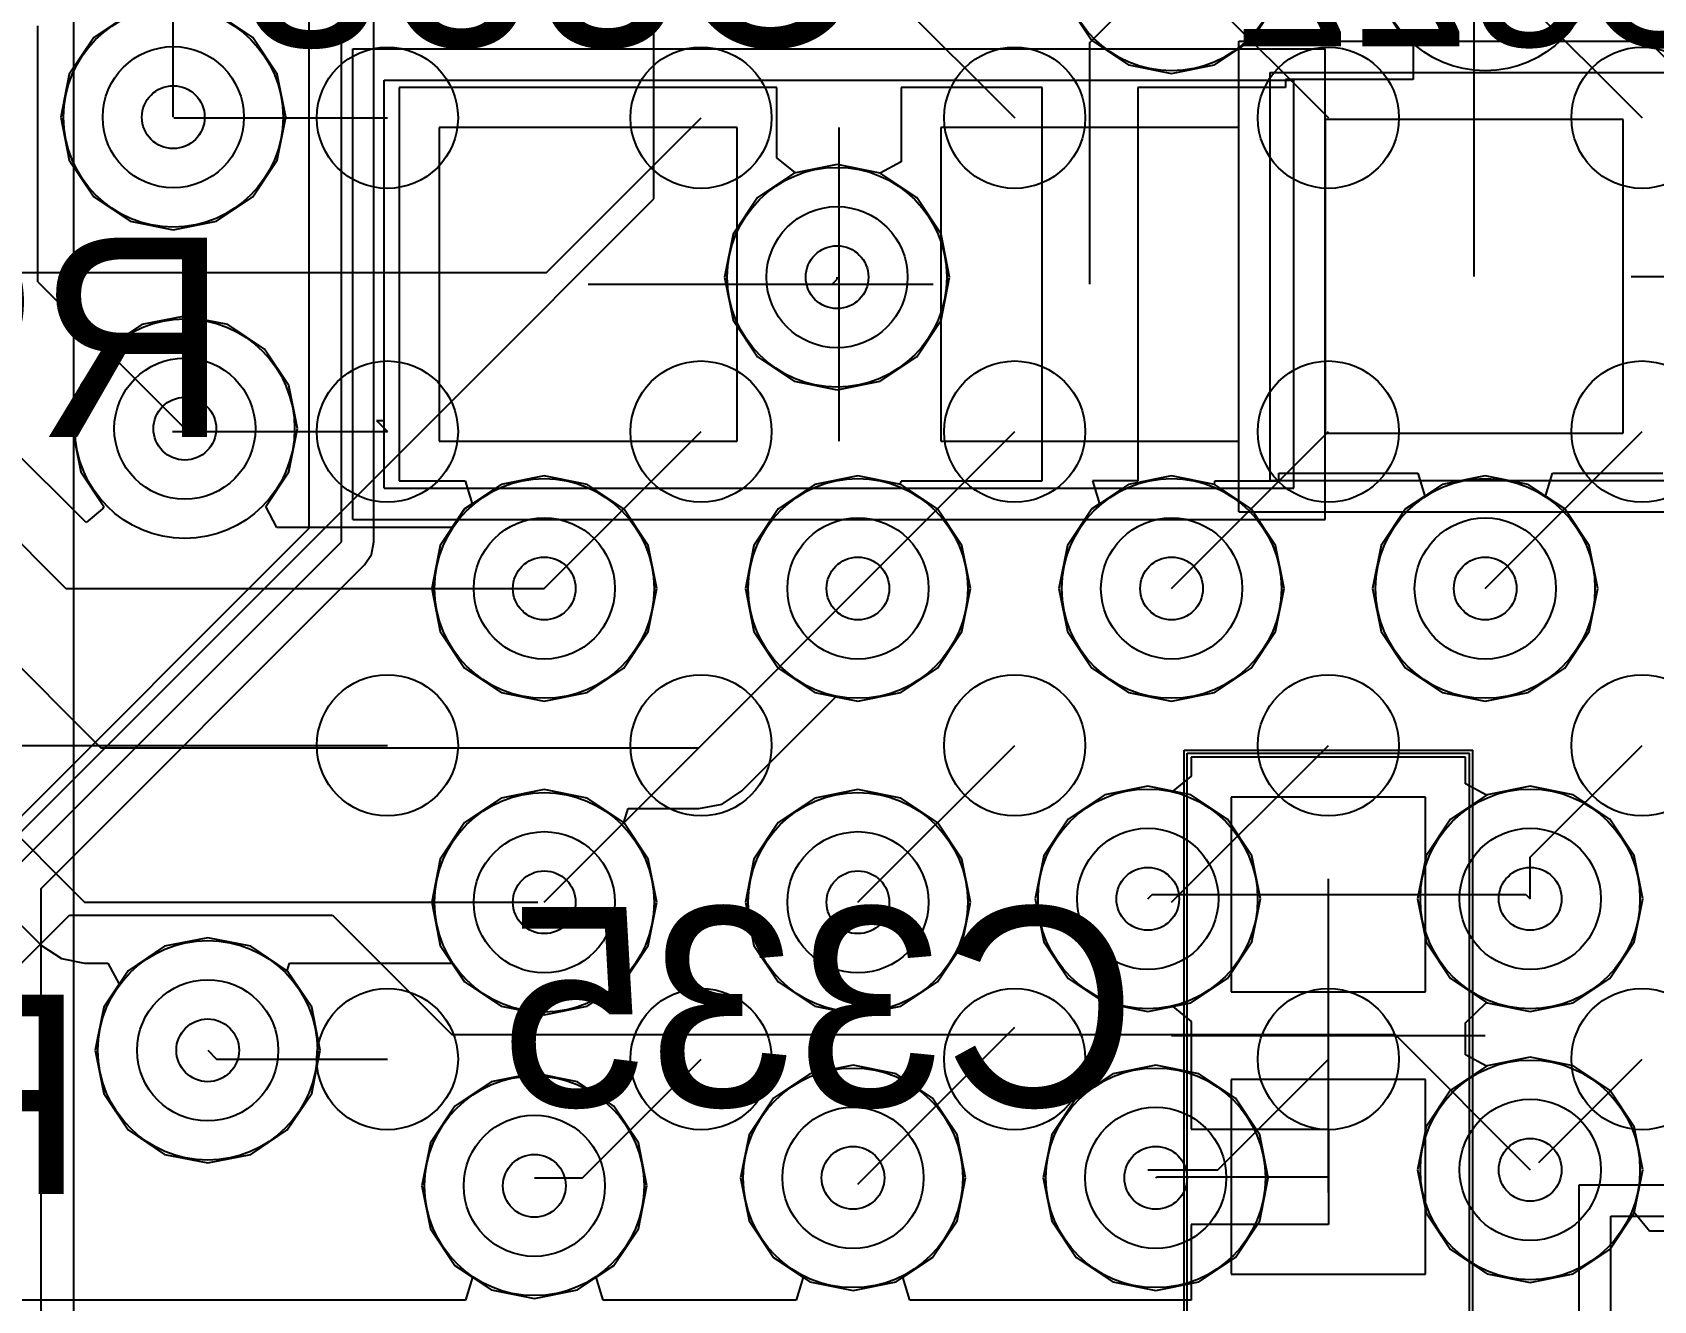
# Model space of a CAD drawing. Extents: x 28 to 300, y 18 to 330.
# Drawn here: x 161.84 to 167.01, y 109.15 to 113.2 of the extents above; entities that cross this region are included whole.
import ezdxf

# ---------------------------------------------------------------- set-up
doc = ezdxf.new("R2010")
doc.units = 0
for name, color, linetype in [('BOTTOMLAYER', 5, 'CONTINUOUS'), ('BOTTOMOVERLAY', 54, 'CONTINUOUS'), ('BOTTOMPASTE', 16, 'CONTINUOUS'), ('BOTTOMSOLDER', 6, 'CONTINUOUS'), ('DRILLDRAWING', 1, 'CONTINUOUS'), ('INTERNALPLANE1', 76, 'CONTINUOUS'), ('INTERNALPLANE6', 136, 'CONTINUOUS'), ('MECHANICAL14', 56, 'CONTINUOUS'), ('MECHANICAL16', 56, 'CONTINUOUS'), ('MIDLAYER1', 16, 'CONTINUOUS'), ('MIDLAYER3', 90, 'CONTINUOUS'), ('MULTILAYER', 9, 'CONTINUOUS'), ('TOPLAYER', 1, 'CONTINUOUS'), ('TOPOVERLAY', 2, 'CONTINUOUS'), ('TOPPASTE', 8, 'CONTINUOUS'), ('TOPSOLDER', 216, 'CONTINUOUS'), ('VIAHOLELAYER', 16, 'CONTINUOUS')]:
    doc.layers.add(name, color=color, linetype=linetype)

msp = doc.modelspace()

# ---------------------------------------------------------------- linework, layer by layer
at = {"layer": 'BOTTOMLAYER'}
for p, q in [((165.2116, 113.164), (165.4718, 113.4242)), ((166.4366, 112.4188), (166.4366, 113.389)), ((162.1516, 113.2577), (162.0352, 113.1799)), ((162.5428, 113.1799), (162.4263, 113.2577)), ((166.1402, 113.2869), (166.218, 113.1704)), ((166.8655, 113.2951), (167.2335, 112.9272)), ((162.0352, 113.1799), (161.9574, 113.0635)), ((162.6206, 113.0635), (162.5428, 113.1799)), ((165.2116, 112.3938), (165.2116, 113.164)), ((166.218, 113.1704), (166.2424, 113.1542)), ((166.2424, 113.1542), (166.2424, 113.0458)), ((161.9574, 113.0635), (161.9301, 112.9261)), ((162.6479, 112.9261), (162.6206, 113.0635)), ((166.2424, 113.0458), (165.8346, 113.0458)), ((165.8346, 113.0458), (165.8346, 113.0208)), ((164.2136, 113.0208), (163.0096, 113.0208)), ((163.0096, 113.0208), (163.0096, 111.7668)), ((164.2136, 112.797), (164.2136, 113.0208)), ((165.0592, 113.0208), (164.6096, 113.0208)), ((164.6096, 113.0208), (164.6096, 112.7835)), ((165.0592, 112.3935), (165.0592, 113.0208)), ((165.8136, 113.0208), (165.364, 113.0208)), ((165.364, 113.0208), (165.364, 112.3935)), ((165.8346, 113.0208), (165.8136, 113.0208)), ((165.8136, 113.0208), (165.8136, 113.0208)), ((161.9301, 112.9261), (161.9574, 112.7888)), ((162.6206, 112.7888), (162.6479, 112.9261)), ((163.1366, 112.8938), (163.1366, 111.8938)), ((164.0866, 112.8938), (163.1366, 112.8938)), ((164.0866, 111.8938), (164.0866, 112.8938)), ((164.7366, 112.8938), (164.7366, 111.8938)), ((165.6866, 112.8938), (164.7366, 112.8938)), ((165.6866, 111.8938), (165.6866, 112.8938)), ((166.9116, 112.9188), (165.9616, 112.9188)), ((165.9616, 112.9188), (165.9616, 111.9188)), ((166.9116, 111.9188), (166.9116, 112.9188)), ((161.9574, 112.7888), (162.0352, 112.6723)), ((162.5428, 112.6723), (162.6206, 112.7888)), ((164.2725, 112.7487), (164.2136, 112.797)), ((164.6096, 112.7835), (164.5427, 112.7478)), ((164.4054, 112.7751), (164.2725, 112.7487)), ((164.5427, 112.7478), (164.4054, 112.7751)), ((162.0352, 112.6723), (162.1516, 112.5945)), ((162.4263, 112.5945), (162.5428, 112.6723)), ((162.1516, 112.5945), (162.289, 112.5672)), ((162.289, 112.5672), (162.4263, 112.5945)), ((163.6116, 112.3938), (164.3892, 112.3938)), ((164.3892, 112.3938), (164.4054, 112.41)), ((164.4054, 112.41), (164.4054, 112.4162)), ((165.0592, 111.7668), (165.0592, 112.3935)), ((165.364, 112.3935), (165.364, 111.7668)), ((162.1885, 112.2651), (162.072, 112.1873)), ((162.3258, 112.2924), (162.1885, 112.2651)), ((162.4632, 112.2651), (162.3258, 112.2924)), ((162.5796, 112.1873), (162.4632, 112.2651)), ((162.072, 112.1873), (161.9942, 112.0708)), ((162.6574, 112.0708), (162.5796, 112.1873)), ((161.9942, 112.0708), (161.9669, 111.9335)), ((162.6847, 111.9335), (162.6574, 112.0708)), ((161.416, 111.9548), (161.9466, 111.4242)), ((161.9669, 111.9335), (161.9942, 111.7961)), ((162.6574, 111.7961), (162.6847, 111.9335)), ((165.9616, 111.9188), (166.9116, 111.9188)), ((162.0111, 111.6344), (161.7609, 111.8846)), ((163.1366, 111.8938), (164.0866, 111.8938)), ((164.7366, 111.8938), (165.6866, 111.8938)), ((161.9942, 111.7961), (162.0681, 111.6856)), ((162.5836, 111.6856), (162.6574, 111.7961)), ((163.0096, 111.7668), (163.2197, 111.7668)), ((163.2197, 111.7668), (163.2418, 111.6939)), ((164.6078, 111.7578), (164.6096, 111.7668)), ((164.6091, 111.7558), (164.6078, 111.7578)), ((164.7256, 111.678), (164.6091, 111.7558)), ((164.6091, 111.7558), (164.6091, 111.7558)), ((164.6096, 111.7668), (164.6096, 111.7668)), ((164.6096, 111.7668), (164.6096, 111.7668)), ((164.6096, 111.7668), (165.0592, 111.7668)), ((165.364, 111.7668), (165.2197, 111.7668)), ((165.2197, 111.7668), (165.2418, 111.6939)), ((165.6091, 111.7558), (165.6102, 111.7668)), ((165.7256, 111.678), (165.6091, 111.7558)), ((165.6091, 111.7558), (165.6091, 111.7558)), ((165.6091, 111.7558), (165.6091, 111.7558)), ((165.6091, 111.7558), (165.6091, 111.7558)), ((165.6102, 111.7668), (165.8136, 111.7668)), ((165.8136, 111.7668), (165.8136, 111.7918)), ((165.8136, 111.7918), (165.8346, 111.7918)), ((165.8346, 111.7918), (165.8346, 111.7918)), ((165.8346, 111.7918), (166.2571, 111.7918)), ((166.2571, 111.7918), (166.2792, 111.7189)), ((166.6644, 111.7189), (166.6865, 111.7918)), ((166.6865, 111.7918), (167.0386, 111.7918)), ((166.2792, 111.7189), (166.218, 111.678)), ((166.7256, 111.678), (166.6644, 111.7189)), ((162.0637, 111.6775), (162.0111, 111.6344)), ((162.0681, 111.6856), (162.0637, 111.6775)), ((162.6195, 111.6184), (162.5836, 111.6856)), ((163.218, 111.678), (163.1782, 111.6184)), ((163.2418, 111.6939), (163.218, 111.678)), ((164.8034, 111.5615), (164.7256, 111.678)), ((165.218, 111.678), (165.1402, 111.5615)), ((165.2418, 111.6939), (165.218, 111.678)), ((165.8034, 111.5615), (165.7256, 111.678)), ((166.218, 111.678), (166.1402, 111.5615)), ((166.8034, 111.5615), (166.7256, 111.678)), ((163.1782, 111.6184), (162.6195, 111.6184)), ((164.8307, 111.4242), (164.8034, 111.5615)), ((165.1402, 111.5615), (165.1129, 111.4242)), ((165.8307, 111.4242), (165.8034, 111.5615)), ((166.1402, 111.5615), (166.1129, 111.4242)), ((166.8307, 111.4242), (166.8034, 111.5615)), ((161.48, 111.4948), (162.0581, 110.9167)), ((161.9466, 111.4242), (163.4718, 111.4242)), ((163.9643, 110.9167), (164.4718, 111.4242)), ((164.8034, 111.2869), (164.8307, 111.4242)), ((165.1129, 111.4242), (165.1402, 111.2869)), ((165.8034, 111.2869), (165.8307, 111.4242)), ((166.1129, 111.4242), (166.1402, 111.2869)), ((166.8034, 111.2869), (166.8307, 111.4242)), ((164.7256, 111.1704), (164.8034, 111.2869)), ((165.1402, 111.2869), (165.218, 111.1704)), ((165.7256, 111.1704), (165.8034, 111.2869)), ((166.1402, 111.2869), (166.218, 111.1704)), ((166.7256, 111.1704), (166.8034, 111.2869)), ((164.6091, 111.0926), (164.7256, 111.1704)), ((165.218, 111.1704), (165.3345, 111.0926)), ((165.6091, 111.0926), (165.7256, 111.1704)), ((166.218, 111.1704), (166.3345, 111.0926)), ((166.6091, 111.0926), (166.7256, 111.1704)), ((161.3118, 111.1188), (162.0064, 110.4242)), ((164.1017, 110.7794), (164.4016, 111.0793)), ((164.4016, 111.0793), (164.4718, 111.0653)), ((164.4718, 111.0653), (164.6091, 111.0926)), ((165.3345, 111.0926), (165.4718, 111.0653)), ((165.4718, 111.0653), (165.6091, 111.0926)), ((166.3345, 111.0926), (166.4718, 111.0653)), ((166.4718, 111.0653), (166.6091, 111.0926)), ((162.0581, 110.9167), (163.9643, 110.9167)), ((166.4088, 110.8862), (165.5348, 110.8862)), ((165.5348, 110.8862), (165.5348, 110.8263)), ((166.4088, 110.8013), (166.4088, 110.8862)), ((165.5348, 110.8263), (165.4759, 110.778)), ((164.0386, 110.7373), (164.1017, 110.7794)), ((164.4718, 110.7831), (164.3345, 110.7558)), ((164.6091, 110.7558), (164.4718, 110.7831)), ((165.2587, 110.7666), (165.1422, 110.6888)), ((165.396, 110.7939), (165.2587, 110.7666)), ((165.4759, 110.778), (165.396, 110.7939)), ((166.476, 110.7653), (166.4088, 110.8013)), ((166.4779, 110.7666), (166.476, 110.7653)), ((166.6152, 110.7939), (166.4779, 110.7666)), ((166.7525, 110.7666), (166.6152, 110.7939)), ((166.869, 110.6888), (166.7525, 110.7666)), ((163.7256, 110.678), (163.7391, 110.7225)), ((163.7391, 110.7225), (163.9643, 110.7225)), ((163.9643, 110.7225), (164.0386, 110.7373)), ((164.3345, 110.7558), (164.218, 110.678)), ((164.7256, 110.678), (164.6091, 110.7558)), ((166.2818, 110.7592), (165.6618, 110.7592)), ((165.6618, 110.7592), (165.6618, 110.1392)), ((166.2818, 110.1392), (166.2818, 110.7592)), ((163.8034, 110.5615), (163.7256, 110.678)), ((164.218, 110.678), (164.1402, 110.5615)), ((164.8034, 110.5615), (164.7256, 110.678)), ((165.1422, 110.6888), (165.0644, 110.5723)), ((166.9468, 110.5723), (166.869, 110.6888)), ((163.8307, 110.4242), (163.8034, 110.5615)), ((164.1402, 110.5615), (164.1129, 110.4242)), ((164.8307, 110.4242), (164.8034, 110.5615)), ((165.0644, 110.5723), (165.0371, 110.435)), ((166.9741, 110.435), (166.9468, 110.5723)), ((161.6818, 110.4742), (161.8691, 110.2869)), ((162.0064, 110.4242), (163.451, 110.4242)), ((163.8034, 110.2869), (163.8307, 110.4242)), ((164.1129, 110.4242), (164.1402, 110.2869)), ((164.8034, 110.2869), (164.8307, 110.4242)), ((165.0371, 110.435), (165.0644, 110.2977)), ((165.396, 110.435), (165.4102, 110.4492)), ((165.4102, 110.4492), (165.9718, 110.4492)), ((165.9718, 110.4492), (166.601, 110.4492)), ((166.601, 110.4492), (166.6152, 110.435)), ((166.9468, 110.2977), (166.9741, 110.435)), ((161.8691, 110.2869), (161.9321, 110.2448)), ((163.7256, 110.1704), (163.8034, 110.2869)), ((164.1402, 110.2869), (164.218, 110.1704)), ((164.7256, 110.1704), (164.8034, 110.2869)), ((165.0644, 110.2977), (165.1422, 110.1812)), ((166.869, 110.1812), (166.9468, 110.2977)), ((161.9321, 110.2448), (162.0064, 110.23)), ((162.0064, 110.23), (162.0801, 110.23)), ((162.0801, 110.23), (162.116, 110.1628)), ((162.6526, 110.2062), (162.6598, 110.23)), ((162.7304, 110.0897), (162.6526, 110.2062)), ((162.6598, 110.23), (163.1782, 110.23)), ((163.1782, 110.23), (163.218, 110.1704)), ((162.116, 110.1628), (162.0672, 110.0897)), ((163.218, 110.1704), (163.3345, 110.0926)), ((163.6091, 110.0926), (163.7256, 110.1704)), ((164.218, 110.1704), (164.3345, 110.0926)), ((164.6091, 110.0926), (164.7256, 110.1704)), ((165.1422, 110.1812), (165.2587, 110.1034)), ((166.7525, 110.1034), (166.869, 110.1812)), ((163.3345, 110.0926), (163.4718, 110.0653)), ((163.4718, 110.0653), (163.6091, 110.0926)), ((164.3345, 110.0926), (164.4718, 110.0653)), ((164.4718, 110.0653), (164.6091, 110.0926)), ((165.2587, 110.1034), (165.396, 110.0761)), ((165.396, 110.0761), (165.4759, 110.092)), ((165.4759, 110.092), (165.5348, 110.0437)), ((165.6618, 110.1392), (166.2818, 110.1392)), ((166.4088, 110.0401), (166.476, 110.1047)), ((166.476, 110.1047), (166.476, 110.1047)), ((166.476, 110.1047), (166.4779, 110.1034)), ((166.4779, 110.1034), (166.6152, 110.0761)), ((166.6152, 110.0761), (166.7525, 110.1034)), ((162.0672, 110.0897), (162.0399, 109.9524)), ((162.7577, 109.9524), (162.7304, 110.0897)), ((165.5348, 110.0437), (165.5348, 110.0401)), ((165.5348, 110.0401), (165.5348, 110.0401)), ((165.5348, 110.0401), (165.5348, 110.0401)), ((165.5348, 110.0401), (165.5348, 110.0122)), ((165.5348, 110.0122), (165.5348, 109.9862)), ((166.4088, 110.0122), (166.4088, 110.0401)), ((166.4088, 109.9992), (166.4088, 110.0122)), ((166.4088, 109.9893), (166.4088, 109.9992)), ((166.4088, 109.9862), (166.4088, 109.9893)), ((162.0399, 109.9524), (162.0672, 109.8151)), ((162.7304, 109.8151), (162.7577, 109.9524)), ((165.5348, 109.9862), (165.5348, 109.9862)), ((165.5348, 109.9862), (165.5348, 109.9862)), ((165.5348, 109.9862), (165.5348, 109.9862)), ((165.5348, 109.9862), (165.5348, 109.7016)), ((166.4088, 109.9583), (166.4088, 109.9862)), ((166.4088, 109.9377), (166.4088, 109.9583)), ((166.4088, 109.9583), (166.4088, 109.9583)), ((166.4088, 109.9583), (166.4088, 109.9583)), ((166.476, 109.9017), (166.4088, 109.9377)), ((164.4562, 109.9049), (164.3189, 109.8776)), ((164.5935, 109.8776), (164.4562, 109.9049)), ((166.4779, 109.903), (166.476, 109.9017)), ((166.6152, 109.9303), (166.4779, 109.903)), ((166.7525, 109.903), (166.6152, 109.9303)), ((166.869, 109.8252), (166.7525, 109.903)), ((163.3029, 109.8522), (163.1864, 109.7744)), ((163.4402, 109.8795), (163.3029, 109.8522)), ((163.5775, 109.8522), (163.4402, 109.8795)), ((163.694, 109.7744), (163.5775, 109.8522)), ((164.3189, 109.8776), (164.2024, 109.7998)), ((164.71, 109.7998), (164.5935, 109.8776)), ((166.2818, 109.8592), (165.6618, 109.8592)), ((165.6618, 109.8592), (165.6618, 109.2392)), ((166.2818, 109.2392), (166.2818, 109.8592)), ((162.0672, 109.8151), (162.145, 109.6986)), ((162.6526, 109.6986), (162.7304, 109.8151)), ((164.2024, 109.7998), (164.1246, 109.6833)), ((164.7878, 109.6833), (164.71, 109.7998)), ((166.9468, 109.7087), (166.869, 109.8252)), ((163.1864, 109.7744), (163.1086, 109.6579)), ((163.7718, 109.6579), (163.694, 109.7744)), ((162.145, 109.6986), (162.2615, 109.6208)), ((162.5361, 109.6208), (162.6526, 109.6986)), ((164.1246, 109.6833), (164.0973, 109.546)), ((164.8151, 109.546), (164.7878, 109.6833)), ((165.5348, 109.7016), (165.9721, 109.7016)), ((165.9721, 109.7016), (165.9721, 109.3968)), ((166.9741, 109.5714), (166.9468, 109.7087)), ((163.1086, 109.6579), (163.0813, 109.5206)), ((163.7991, 109.5206), (163.7718, 109.6579)), ((162.2615, 109.6208), (162.3988, 109.5935)), ((162.3988, 109.5935), (162.5361, 109.6208)), ((164.0973, 109.546), (164.1246, 109.4087)), ((164.7878, 109.4087), (164.8151, 109.546)), ((165.4214, 109.546), (165.4246, 109.5492)), ((165.4246, 109.5492), (165.9718, 109.5492)), ((166.947, 109.4351), (166.9741, 109.5714)), ((163.0813, 109.5206), (163.1086, 109.3833)), ((163.7718, 109.3833), (163.7991, 109.5206)), ((166.9953, 109.3762), (166.947, 109.4351)), ((163.1086, 109.3833), (163.1864, 109.2668)), ((163.694, 109.2668), (163.7718, 109.3833)), ((164.1246, 109.4087), (164.2024, 109.2922)), ((164.71, 109.2922), (164.7878, 109.4087)), ((165.9721, 109.3968), (165.5348, 109.3968)), ((165.5348, 109.3968), (165.5348, 109.156)), ((167.1644, 109.3762), (166.9953, 109.3762)), ((163.1864, 109.2668), (163.2431, 109.229)), ((163.6373, 109.229), (163.694, 109.2668)), ((164.2024, 109.2922), (164.2971, 109.229)), ((164.6153, 109.229), (164.71, 109.2922)), ((163.2431, 109.229), (163.221, 109.156)), ((163.6594, 109.156), (163.6373, 109.229)), ((164.2971, 109.229), (164.275, 109.156)), ((164.6374, 109.156), (164.6153, 109.229)), ((165.6618, 109.2392), (166.2818, 109.2392)), ((163.221, 109.156), (161.6114, 109.156)), ((164.275, 109.156), (163.6594, 109.156)), ((165.5348, 109.156), (164.6374, 109.156))]:
    msp.add_line(p, q, dxfattribs=at)
for centre in [(162.289, 112.9261), (164.4054, 112.4162), (162.3258, 111.9335), (163.4718, 111.4242), (164.4718, 111.4242), (165.4718, 111.4242), (166.4718, 111.4242), (163.4718, 110.4242), (164.4718, 110.4242), (165.396, 110.435), (166.6152, 110.435), (162.3988, 109.9524), (166.6152, 109.5714), (163.4402, 109.5206), (164.4562, 109.546), (165.4214, 109.546)]:
    msp.add_circle(centre, 0.225, dxfattribs=at)
at = {"layer": 'BOTTOMOVERLAY'}
msp.add_line((164.4116, 111.8938), (164.4116, 112.8938), dxfattribs=at)
at = {"layer": 'BOTTOMPASTE'}
for p, q in [((163.1366, 112.8938), (163.1366, 111.8938)), ((164.0866, 112.8938), (163.1366, 112.8938)), ((164.0866, 111.8938), (164.0866, 112.8938)), ((164.7366, 112.8938), (164.7366, 111.8938)), ((165.6866, 112.8938), (164.7366, 112.8938)), ((165.6866, 111.8938), (165.6866, 112.8938)), ((166.9116, 112.9188), (165.9616, 112.9188)), ((165.9616, 112.9188), (165.9616, 111.9188)), ((166.9116, 111.9188), (166.9116, 112.9188)), ((165.9616, 111.9188), (166.9116, 111.9188)), ((163.1366, 111.8938), (164.0866, 111.8938)), ((164.7366, 111.8938), (165.6866, 111.8938)), ((166.2818, 110.7592), (165.6618, 110.7592)), ((165.6618, 110.7592), (165.6618, 110.1392)), ((166.2818, 110.1392), (166.2818, 110.7592)), ((165.6618, 110.1392), (166.2818, 110.1392)), ((166.2818, 109.8592), (165.6618, 109.8592)), ((165.6618, 109.8592), (165.6618, 109.2392)), ((166.2818, 109.2392), (166.2818, 109.8592)), ((165.6618, 109.2392), (166.2818, 109.2392))]:
    msp.add_line(p, q, dxfattribs=at)
at = {"layer": 'BOTTOMSOLDER'}
for p, q in [((163.1366, 112.8938), (163.1366, 111.8938)), ((164.0866, 112.8938), (163.1366, 112.8938)), ((164.0866, 111.8938), (164.0866, 112.8938)), ((164.7366, 112.8938), (164.7366, 111.8938)), ((165.6866, 112.8938), (164.7366, 112.8938)), ((165.6866, 111.8938), (165.6866, 112.8938)), ((166.9116, 112.9188), (165.9616, 112.9188)), ((165.9616, 112.9188), (165.9616, 111.9188)), ((166.9116, 111.9188), (166.9116, 112.9188)), ((165.9616, 111.9188), (166.9116, 111.9188)), ((163.1366, 111.8938), (164.0866, 111.8938)), ((164.7366, 111.8938), (165.6866, 111.8938)), ((166.2818, 110.7592), (165.6618, 110.7592)), ((165.6618, 110.7592), (165.6618, 110.1392)), ((166.2818, 110.1392), (166.2818, 110.7592)), ((165.6618, 110.1392), (166.2818, 110.1392)), ((166.2818, 109.8592), (165.6618, 109.8592)), ((165.6618, 109.8592), (165.6618, 109.2392)), ((166.2818, 109.2392), (166.2818, 109.8592)), ((165.6618, 109.2392), (166.2818, 109.2392))]:
    msp.add_line(p, q, dxfattribs=at)
at = {"layer": 'DRILLDRAWING'}
for centre in [(162.289, 112.9261), (164.4054, 112.4162), (162.3258, 111.9335), (163.4718, 111.4242), (164.4718, 111.4242), (165.4718, 111.4242), (166.4718, 111.4242), (163.4718, 110.4242), (164.4718, 110.4242), (165.396, 110.435), (166.6152, 110.435), (162.3988, 109.9524), (164.4562, 109.546), (165.4214, 109.546), (166.6152, 109.5714), (163.4402, 109.5206)]:
    msp.add_circle(centre, 0.1, dxfattribs=at)
at = {"layer": 'INTERNALPLANE1'}
for p, q in [((162.7214, 113.768), (162.7214, 112.3654)), ((162.825, 111.8828), (162.825, 113.768)), ((162.9286, 112.3654), (162.9286, 113.768)), ((162.7214, 112.3654), (162.7214, 111.8828)), ((162.825, 111.5724), (162.825, 112.3654)), ((162.9286, 111.5724), (162.9286, 112.3654)), ((162.7214, 111.8828), (162.7214, 111.6153)), ((162.7214, 111.6153), (161.6905, 110.5845)), ((161.7638, 110.5112), (162.825, 111.5724)), ((162.9207, 111.5328), (162.9286, 111.5724)), ((162.9286, 111.5724), (162.9286, 111.5724)), ((161.8674, 110.4683), (162.8982, 111.4991)), ((162.8982, 111.4991), (162.9207, 111.5328)), ((161.8674, 107.0822), (161.8674, 110.4683))]:
    msp.add_line(p, q, dxfattribs=at)
for centre in [(166.4718, 113.4242), (162.289, 112.9261), (164.4054, 112.4162), (162.3258, 111.9335), (163.4718, 111.4242), (164.4718, 111.4242), (165.4718, 111.4242), (166.4718, 111.4242), (163.4718, 110.4242), (164.4718, 110.4242), (165.396, 110.435), (166.6152, 110.435), (162.3988, 109.9524), (164.4562, 109.546), (166.6152, 109.5714), (163.4402, 109.5206)]:
    msp.add_circle(centre, 0.35, dxfattribs=at)
at = {"layer": 'INTERNALPLANE6'}
for centre in [(165.4718, 113.4242), (166.4718, 113.4242), (162.289, 112.9261), (162.3258, 111.9335), (163.4718, 111.4242), (164.4718, 111.4242), (163.4718, 110.4242), (165.4214, 109.546), (166.6152, 109.5714)]:
    msp.add_circle(centre, 0.35, dxfattribs=at)
at = {"layer": 'MECHANICAL14'}
for p, q in [((161.9718, 104.9242), (161.9718, 121.9242)), ((162.9616, 113.0438), (165.8616, 113.0438)), ((162.9616, 111.7438), (162.9616, 113.0438)), ((165.7866, 113.0688), (168.6866, 113.0688)), ((165.7866, 111.7688), (165.7866, 113.0688)), ((165.8616, 111.7438), (165.8616, 113.0438)), ((165.7866, 111.7688), (168.6866, 111.7688)), ((162.9616, 111.7438), (165.8616, 111.7438)), ((165.5218, 110.8992), (166.4218, 110.8992)), ((165.5218, 109.0992), (165.5218, 110.8992)), ((166.4218, 109.0992), (166.4218, 110.8992)), ((166.8718, 106.5242), (166.8718, 109.4242)), ((166.8718, 109.4242), (168.1718, 109.4242))]:
    msp.add_line(p, q, dxfattribs=at)
at = {"layer": 'MECHANICAL16'}
for p, q in [((161.9718, 104.9242), (161.9718, 121.9242)), ((162.8616, 111.6438), (162.8616, 113.1438)), ((162.8616, 113.1438), (165.9616, 113.1438)), ((165.6866, 111.6688), (165.6866, 113.1688)), ((165.6866, 113.1688), (168.7866, 113.1688)), ((165.9616, 111.6438), (165.9616, 113.1438)), ((164.4116, 112.0938), (164.4116, 112.6938)), ((166.9366, 112.4188), (167.5366, 112.4188)), ((164.1116, 112.3938), (164.7116, 112.3938)), ((162.8616, 111.6438), (165.9616, 111.6438)), ((165.6866, 111.6688), (168.7866, 111.6688)), ((165.5118, 110.9092), (166.4318, 110.9092)), ((165.5118, 109.0892), (165.5118, 110.9092)), ((166.4318, 109.0892), (166.4318, 110.9092)), ((165.9718, 109.4992), (165.9718, 110.4992)), ((165.4718, 109.9992), (166.4718, 109.9992)), ((166.7718, 109.5242), (168.2718, 109.5242)), ((166.7718, 106.4242), (166.7718, 109.5242))]:
    msp.add_line(p, q, dxfattribs=at)
at = {"layer": 'MIDLAYER1'}
for p, q in [((162.289, 112.9261), (162.289, 114.8537)), ((161.8577, 112.4016), (161.8577, 113.2172)), ((161.8577, 112.4016), (162.3258, 111.9335)), ((161.3992, 109.8245), (161.958, 110.3833)), ((161.958, 110.3833), (162.7962, 110.3833)), ((162.7962, 110.3833), (163.1772, 110.0023)), ((163.1772, 110.0023), (166.1843, 110.0023)), ((166.1843, 110.0023), (166.6152, 109.5714))]:
    msp.add_line(p, q, dxfattribs=at)
for centre in [(162.289, 112.9261), (164.4054, 112.4162), (162.3258, 111.9335), (163.4718, 111.4242), (164.4718, 111.4242), (165.4718, 111.4242), (166.4718, 111.4242), (163.4718, 110.4242), (164.4718, 110.4242), (165.396, 110.435), (166.6152, 110.435), (162.3988, 109.9524), (166.6152, 109.5714), (163.4402, 109.5206), (164.4562, 109.546), (165.4214, 109.546)]:
    msp.add_circle(centre, 0.225, dxfattribs=at)
at = {"layer": 'MIDLAYER3'}
for p, q in [((163.8212, 112.666), (163.8212, 113.2756)), ((165.1402, 113.2869), (165.218, 113.1704)), ((165.7256, 113.1704), (165.8034, 113.2869)), ((165.218, 113.1704), (165.3345, 113.0926)), ((165.6091, 113.0926), (165.7256, 113.1704)), ((165.3345, 113.0926), (165.4718, 113.0653)), ((165.4718, 113.0653), (165.6091, 113.0926)), ((164.2681, 112.7478), (164.1516, 112.67)), ((164.4054, 112.7751), (164.2681, 112.7478)), ((164.5427, 112.7478), (164.4054, 112.7751)), ((164.6592, 112.67), (164.5427, 112.7478)), ((163.1862, 112.031), (163.8212, 112.666)), ((164.1516, 112.67), (164.0738, 112.5535)), ((164.737, 112.5535), (164.6592, 112.67)), ((164.0738, 112.5535), (164.0465, 112.4162)), ((164.7643, 112.4162), (164.737, 112.5535)), ((164.0465, 112.4162), (164.0738, 112.2789)), ((164.737, 112.2789), (164.7643, 112.4162)), ((164.0738, 112.2789), (164.1516, 112.1624)), ((164.6592, 112.1624), (164.737, 112.2789)), ((164.1516, 112.1624), (164.2681, 112.0846)), ((164.5427, 112.0846), (164.6592, 112.1624)), ((164.2681, 112.0846), (164.4054, 112.0573)), ((164.4054, 112.0573), (164.5427, 112.0846)), ((161.5309, 110.3757), (163.1862, 112.031)), ((163.3345, 111.7558), (163.218, 111.678)), ((163.4718, 111.7831), (163.3345, 111.7558)), ((163.6091, 111.7558), (163.4718, 111.7831)), ((163.7256, 111.678), (163.6091, 111.7558)), ((164.3345, 111.7558), (164.218, 111.678)), ((164.4718, 111.7831), (164.3345, 111.7558)), ((164.6091, 111.7558), (164.4718, 111.7831)), ((164.7256, 111.678), (164.6091, 111.7558)), ((165.3345, 111.7558), (165.218, 111.678)), ((165.4718, 111.7831), (165.3345, 111.7558)), ((165.6091, 111.7558), (165.4718, 111.7831)), ((165.7256, 111.678), (165.6091, 111.7558)), ((166.3345, 111.7558), (166.218, 111.678)), ((166.4718, 111.7831), (166.3345, 111.7558)), ((166.6091, 111.7558), (166.4718, 111.7831)), ((166.7256, 111.678), (166.6091, 111.7558)), ((163.218, 111.678), (163.1402, 111.5615)), ((163.8034, 111.5615), (163.7256, 111.678)), ((164.218, 111.678), (164.1402, 111.5615)), ((164.8034, 111.5615), (164.7256, 111.678)), ((165.218, 111.678), (165.1402, 111.5615)), ((165.8034, 111.5615), (165.7256, 111.678)), ((166.218, 111.678), (166.1402, 111.5615)), ((166.8034, 111.5615), (166.7256, 111.678)), ((163.1402, 111.5615), (163.1129, 111.4242)), ((163.8307, 111.4242), (163.8034, 111.5615)), ((164.1402, 111.5615), (164.1129, 111.4242)), ((164.8307, 111.4242), (164.8034, 111.5615)), ((165.1402, 111.5615), (165.1129, 111.4242)), ((165.8307, 111.4242), (165.8034, 111.5615)), ((166.1402, 111.5615), (166.1129, 111.4242)), ((166.8307, 111.4242), (166.8034, 111.5615)), ((163.1129, 111.4242), (163.1402, 111.2869)), ((163.8034, 111.2869), (163.8307, 111.4242)), ((164.1129, 111.4242), (164.1402, 111.2869)), ((164.8034, 111.2869), (164.8307, 111.4242)), ((165.1129, 111.4242), (165.1402, 111.2869)), ((165.8034, 111.2869), (165.8307, 111.4242)), ((166.1129, 111.4242), (166.1402, 111.2869)), ((166.8034, 111.2869), (166.8307, 111.4242)), ((163.1402, 111.2869), (163.218, 111.1704)), ((163.7256, 111.1704), (163.8034, 111.2869)), ((164.1402, 111.2869), (164.218, 111.1704)), ((164.7256, 111.1704), (164.8034, 111.2869)), ((165.1402, 111.2869), (165.218, 111.1704)), ((165.7256, 111.1704), (165.8034, 111.2869)), ((166.1402, 111.2869), (166.218, 111.1704)), ((166.7256, 111.1704), (166.8034, 111.2869)), ((163.218, 111.1704), (163.3345, 111.0926)), ((163.6091, 111.0926), (163.7256, 111.1704)), ((164.218, 111.1704), (164.3345, 111.0926)), ((164.6091, 111.0926), (164.7256, 111.1704)), ((165.218, 111.1704), (165.3345, 111.0926)), ((165.6091, 111.0926), (165.7256, 111.1704)), ((166.218, 111.1704), (166.3345, 111.0926)), ((166.6091, 111.0926), (166.7256, 111.1704)), ((163.3345, 111.0926), (163.4718, 111.0653)), ((163.4718, 111.0653), (163.6091, 111.0926)), ((164.3345, 111.0926), (164.4718, 111.0653)), ((164.4718, 111.0653), (164.6091, 111.0926)), ((165.3345, 111.0926), (165.4718, 111.0653)), ((165.4718, 111.0653), (165.6091, 111.0926)), ((166.3345, 111.0926), (166.4718, 111.0653)), ((166.4718, 111.0653), (166.6091, 111.0926)), ((163.4718, 110.7831), (163.3345, 110.7558)), ((163.6091, 110.7558), (163.4718, 110.7831)), ((164.4718, 110.7831), (164.3345, 110.7558)), ((164.6091, 110.7558), (164.4718, 110.7831)), ((165.2587, 110.7666), (165.1422, 110.6888)), ((165.396, 110.7939), (165.2587, 110.7666)), ((165.5333, 110.7666), (165.396, 110.7939)), ((165.6498, 110.6888), (165.5333, 110.7666)), ((166.4779, 110.7666), (166.3614, 110.6888)), ((166.6152, 110.7939), (166.4779, 110.7666)), ((166.7525, 110.7666), (166.6152, 110.7939)), ((166.869, 110.6888), (166.7525, 110.7666)), ((163.3345, 110.7558), (163.218, 110.678)), ((163.7256, 110.678), (163.6091, 110.7558)), ((164.3345, 110.7558), (164.218, 110.678)), ((164.7256, 110.678), (164.6091, 110.7558)), ((163.218, 110.678), (163.1402, 110.5615)), ((163.8034, 110.5615), (163.7256, 110.678)), ((164.218, 110.678), (164.1402, 110.5615)), ((164.8034, 110.5615), (164.7256, 110.678)), ((165.1422, 110.6888), (165.0644, 110.5723)), ((165.7276, 110.5723), (165.6498, 110.6888)), ((166.3614, 110.6888), (166.2836, 110.5723)), ((166.9468, 110.5723), (166.869, 110.6888)), ((163.1402, 110.5615), (163.1129, 110.4242)), ((163.8307, 110.4242), (163.8034, 110.5615)), ((164.1402, 110.5615), (164.1129, 110.4242)), ((164.8307, 110.4242), (164.8034, 110.5615)), ((165.0644, 110.5723), (165.0371, 110.435)), ((165.7549, 110.435), (165.7276, 110.5723)), ((166.2836, 110.5723), (166.2563, 110.435)), ((166.9741, 110.435), (166.9468, 110.5723)), ((163.1129, 110.4242), (163.1402, 110.2869)), ((163.8034, 110.2869), (163.8307, 110.4242)), ((164.1129, 110.4242), (164.1402, 110.2869)), ((164.8034, 110.2869), (164.8307, 110.4242)), ((165.0371, 110.435), (165.0644, 110.2977)), ((165.7276, 110.2977), (165.7549, 110.435)), ((166.2563, 110.435), (166.2836, 110.2977)), ((166.9468, 110.2977), (166.9741, 110.435)), ((162.3988, 110.3113), (162.2615, 110.284)), ((162.5361, 110.284), (162.3988, 110.3113)), ((162.2615, 110.284), (162.145, 110.2062)), ((162.6526, 110.2062), (162.5361, 110.284)), ((163.1402, 110.2869), (163.218, 110.1704)), ((163.7256, 110.1704), (163.8034, 110.2869)), ((164.1402, 110.2869), (164.218, 110.1704)), ((164.7256, 110.1704), (164.8034, 110.2869)), ((165.0644, 110.2977), (165.1422, 110.1812)), ((165.6498, 110.1812), (165.7276, 110.2977)), ((166.2836, 110.2977), (166.3614, 110.1812)), ((166.869, 110.1812), (166.9468, 110.2977)), ((162.145, 110.2062), (162.0672, 110.0897)), ((162.7304, 110.0897), (162.6526, 110.2062)), ((163.218, 110.1704), (163.3345, 110.0926)), ((163.6091, 110.0926), (163.7256, 110.1704)), ((164.218, 110.1704), (164.3345, 110.0926)), ((164.6091, 110.0926), (164.7256, 110.1704)), ((165.1422, 110.1812), (165.2587, 110.1034)), ((165.5333, 110.1034), (165.6498, 110.1812)), ((166.3614, 110.1812), (166.4779, 110.1034)), ((166.7525, 110.1034), (166.869, 110.1812)), ((163.3345, 110.0926), (163.4718, 110.0653)), ((163.4718, 110.0653), (163.6091, 110.0926)), ((164.3345, 110.0926), (164.4718, 110.0653)), ((164.4718, 110.0653), (164.6091, 110.0926)), ((165.2587, 110.1034), (165.396, 110.0761)), ((165.396, 110.0761), (165.5333, 110.1034)), ((166.4779, 110.1034), (166.6152, 110.0761)), ((166.6152, 110.0761), (166.7525, 110.1034)), ((162.0672, 110.0897), (162.0399, 109.9524)), ((162.7577, 109.9524), (162.7304, 110.0897)), ((162.0399, 109.9524), (162.0672, 109.8151)), ((162.7304, 109.8151), (162.7577, 109.9524)), ((164.4562, 109.9049), (164.3189, 109.8776)), ((164.5935, 109.8776), (164.4562, 109.9049)), ((165.4214, 109.9049), (165.2841, 109.8776)), ((165.5587, 109.8776), (165.4214, 109.9049)), ((166.4779, 109.903), (166.3614, 109.8252)), ((166.6152, 109.9303), (166.4779, 109.903)), ((166.7525, 109.903), (166.6152, 109.9303)), ((166.869, 109.8252), (166.7525, 109.903)), ((163.3029, 109.8522), (163.1864, 109.7744)), ((163.4402, 109.8795), (163.3029, 109.8522)), ((163.5775, 109.8522), (163.4402, 109.8795)), ((163.694, 109.7744), (163.5775, 109.8522)), ((164.3189, 109.8776), (164.2024, 109.7998)), ((164.71, 109.7998), (164.5935, 109.8776)), ((165.2841, 109.8776), (165.1676, 109.7998)), ((165.6752, 109.7998), (165.5587, 109.8776)), ((162.0672, 109.8151), (162.145, 109.6986)), ((162.6526, 109.6986), (162.7304, 109.8151)), ((164.2024, 109.7998), (164.1246, 109.6833)), ((164.7878, 109.6833), (164.71, 109.7998)), ((165.1676, 109.7998), (165.0898, 109.6833)), ((165.753, 109.6833), (165.6752, 109.7998)), ((166.3614, 109.8252), (166.2836, 109.7087)), ((166.9468, 109.7087), (166.869, 109.8252)), ((163.1864, 109.7744), (163.1086, 109.6579)), ((163.7718, 109.6579), (163.694, 109.7744)), ((162.145, 109.6986), (162.2615, 109.6208)), ((162.5361, 109.6208), (162.6526, 109.6986)), ((164.1246, 109.6833), (164.0973, 109.546)), ((164.8151, 109.546), (164.7878, 109.6833)), ((165.0898, 109.6833), (165.0625, 109.546)), ((165.7803, 109.546), (165.753, 109.6833)), ((166.2836, 109.7087), (166.2563, 109.5714)), ((166.9741, 109.5714), (166.9468, 109.7087)), ((163.1086, 109.6579), (163.0813, 109.5206)), ((163.7991, 109.5206), (163.7718, 109.6579)), ((162.2615, 109.6208), (162.3988, 109.5935)), ((162.3988, 109.5935), (162.5361, 109.6208)), ((164.0973, 109.546), (164.1246, 109.4087)), ((164.7878, 109.4087), (164.8151, 109.546)), ((165.0625, 109.546), (165.0898, 109.4087)), ((165.753, 109.4087), (165.7803, 109.546)), ((166.2563, 109.5714), (166.2836, 109.4341)), ((166.9468, 109.4341), (166.9741, 109.5714)), ((163.0813, 109.5206), (163.1086, 109.3833)), ((163.7718, 109.3833), (163.7991, 109.5206)), ((166.2836, 109.4341), (166.3614, 109.3176)), ((166.869, 109.3176), (166.9468, 109.4341)), ((163.1086, 109.3833), (163.1864, 109.2668)), ((163.694, 109.2668), (163.7718, 109.3833)), ((164.1246, 109.4087), (164.2024, 109.2922)), ((164.71, 109.2922), (164.7878, 109.4087)), ((165.0898, 109.4087), (165.1676, 109.2922)), ((165.6752, 109.2922), (165.753, 109.4087)), ((166.3614, 109.3176), (166.4779, 109.2398)), ((166.7525, 109.2398), (166.869, 109.3176)), ((163.1864, 109.2668), (163.3029, 109.189)), ((163.5775, 109.189), (163.694, 109.2668)), ((164.2024, 109.2922), (164.3189, 109.2144)), ((164.5935, 109.2144), (164.71, 109.2922)), ((165.1676, 109.2922), (165.2841, 109.2144)), ((165.5587, 109.2144), (165.6752, 109.2922)), ((164.3189, 109.2144), (164.4562, 109.1871)), ((164.4562, 109.1871), (164.5935, 109.2144)), ((165.2841, 109.2144), (165.4214, 109.1871)), ((165.4214, 109.1871), (165.5587, 109.2144)), ((166.4779, 109.2398), (166.6152, 109.2125)), ((166.6152, 109.2125), (166.7525, 109.2398)), ((163.3029, 109.189), (163.4402, 109.1617)), ((163.4402, 109.1617), (163.5775, 109.189))]:
    msp.add_line(p, q, dxfattribs=at)
for centre in [(162.289, 112.9261), (164.4054, 112.4162), (162.3258, 111.9335), (163.4718, 111.4242), (164.4718, 111.4242), (165.4718, 111.4242), (166.4718, 111.4242), (163.4718, 110.4242), (164.4718, 110.4242), (165.396, 110.435), (166.6152, 110.435), (162.3988, 109.9524), (166.6152, 109.5714), (163.4402, 109.5206), (164.4562, 109.546), (165.4214, 109.546)]:
    msp.add_circle(centre, 0.225, dxfattribs=at)
at = {"layer": 'MULTILAYER'}
for centre in [(162.289, 112.9261), (164.4054, 112.4162), (162.3258, 111.9335), (163.4718, 111.4242), (164.4718, 111.4242), (165.4718, 111.4242), (166.4718, 111.4242), (163.4718, 110.4242), (164.4718, 110.4242), (165.396, 110.435), (166.6152, 110.435), (162.3988, 109.9524), (166.6152, 109.5714), (163.4402, 109.5206), (164.4562, 109.546), (165.4214, 109.546)]:
    msp.add_circle(centre, 0.225, dxfattribs=at)
at = {"layer": 'TOPLAYER'}
for p, q in [((164.4816, 113.4144), (164.9718, 112.9242)), ((165.4718, 113.4242), (165.9718, 112.9242)), ((166.4718, 113.4242), (166.9718, 112.9242)), ((162.2909, 112.9242), (162.9718, 112.9242)), ((162.8306, 112.9242), (162.9718, 112.9242)), ((163.4784, 112.4308), (163.9718, 112.9242)), ((156.9281, 112.4308), (163.4784, 112.4308)), ((162.937, 111.959), (162.9718, 111.9242)), ((162.937, 111.959), (162.9576, 111.959)), ((162.2863, 111.9242), (162.3258, 111.9242)), ((162.3258, 111.9242), (162.9718, 111.9242)), ((163.4718, 111.4242), (163.9718, 111.9242)), ((164.4718, 111.4242), (164.9718, 111.9242)), ((165.4718, 111.4242), (165.9718, 111.9242)), ((166.4718, 111.4242), (166.9718, 111.9242)), ((161.7293, 110.9242), (162.9718, 110.9242)), ((163.4718, 110.4242), (163.9718, 110.9242)), ((164.4718, 110.4242), (164.9718, 110.9242)), ((165.4718, 110.4242), (165.9718, 110.9242)), ((166.6152, 110.5676), (166.9718, 110.9242)), ((166.6152, 110.435), (166.6152, 110.5676)), ((164.921, 109.975), (164.9718, 110.0258)), ((162.3988, 109.9524), (162.427, 109.9242)), ((164.4741, 109.5281), (164.921, 109.975)), ((162.427, 109.9242), (162.9718, 109.9242)), ((163.5936, 109.546), (163.9718, 109.9242)), ((165.619, 109.5714), (165.9718, 109.9242)), ((166.6425, 109.5949), (166.9718, 109.9242)), ((163.4402, 109.546), (163.5936, 109.546)), ((164.4718, 109.5258), (164.4741, 109.5281)), ((165.396, 109.5714), (165.4214, 109.5714)), ((165.4214, 109.5714), (165.619, 109.5714))]:
    msp.add_line(p, q, dxfattribs=at)
for centre in [(162.289, 112.9261), (162.9718, 112.9242), (163.9718, 112.9242), (164.9718, 112.9242), (165.9718, 112.9242), (166.9718, 112.9242), (164.4054, 112.4162), (162.3258, 111.9335), (162.9718, 111.9242), (163.9718, 111.9242), (164.9718, 111.9242), (165.9718, 111.9242), (166.9718, 111.9242), (163.4718, 111.4242), (164.4718, 111.4242), (165.4718, 111.4242), (166.4718, 111.4242), (162.9718, 110.9242), (163.9718, 110.9242), (164.9718, 110.9242), (165.9718, 110.9242), (166.9718, 110.9242), (163.4718, 110.4242), (164.4718, 110.4242), (165.396, 110.435), (166.6152, 110.435), (162.3988, 109.9524), (162.9718, 109.9242), (163.9718, 109.9242), (164.9718, 109.9242), (165.9718, 109.9242), (166.9718, 109.9242), (166.6152, 109.5714), (163.4402, 109.5206), (164.4562, 109.546), (165.4214, 109.546)]:
    msp.add_circle(centre, 0.225, dxfattribs=at)
at = {"layer": 'TOPOVERLAY'}
msp.add_line((161.9718, 104.9242), (161.9718, 121.9242), dxfattribs=at)
at = {"layer": 'TOPPASTE'}
for centre in [(162.9718, 112.9242), (163.9718, 112.9242), (164.9718, 112.9242), (165.9718, 112.9242), (166.9718, 112.9242), (162.9718, 111.9242), (163.9718, 111.9242), (164.9718, 111.9242), (165.9718, 111.9242), (166.9718, 111.9242), (162.9718, 110.9242), (163.9718, 110.9242), (164.9718, 110.9242), (165.9718, 110.9242), (166.9718, 110.9242), (162.9718, 109.9242), (163.9718, 109.9242), (164.9718, 109.9242), (165.9718, 109.9242), (166.9718, 109.9242)]:
    msp.add_circle(centre, 0.225, dxfattribs=at)
at = {"layer": 'TOPSOLDER'}
for centre in [(162.9718, 112.9242), (163.9718, 112.9242), (164.9718, 112.9242), (165.9718, 112.9242), (166.9718, 112.9242), (162.9718, 111.9242), (163.9718, 111.9242), (164.9718, 111.9242), (165.9718, 111.9242), (166.9718, 111.9242), (162.9718, 110.9242), (163.9718, 110.9242), (164.9718, 110.9242), (165.9718, 110.9242), (166.9718, 110.9242), (162.9718, 109.9242), (163.9718, 109.9242), (164.9718, 109.9242), (165.9718, 109.9242), (166.9718, 109.9242)]:
    msp.add_circle(centre, 0.225, dxfattribs=at)
at = {"layer": 'VIAHOLELAYER'}
for centre in [(162.289, 112.9261), (164.4054, 112.4162), (162.3258, 111.9335), (163.4718, 111.4242), (164.4718, 111.4242), (165.4718, 111.4242), (166.4718, 111.4242), (163.4718, 110.4242), (164.4718, 110.4242), (165.396, 110.435), (166.6152, 110.435), (162.3988, 109.9524), (164.4562, 109.546), (165.4214, 109.546), (166.6152, 109.5714), (163.4402, 109.5206)]:
    msp.add_circle(centre, 0.1, dxfattribs=at)

# ---------------------------------------------------------------- texts
at = {"layer": 'BOTTOMOVERLAY', "text_generation_flag": 2}
for s, p in [('C358', (164.5234, 113.1519)), ('C335', (165.3616, 109.7737))]:
    msp.add_text(s, height=0.635, dxfattribs=at).set_placement(p)
for s, height, p in [('C322', 0.508, (167.292, 113.1519)), ('R92', 0.635, (162.466, 111.9073)), ('R83', 0.635, (162.0088, 109.4943))]:
    msp.add_text(s, height=height, rotation=360, dxfattribs=at).set_placement(p)

doc.saveas('drawing.dxf')
